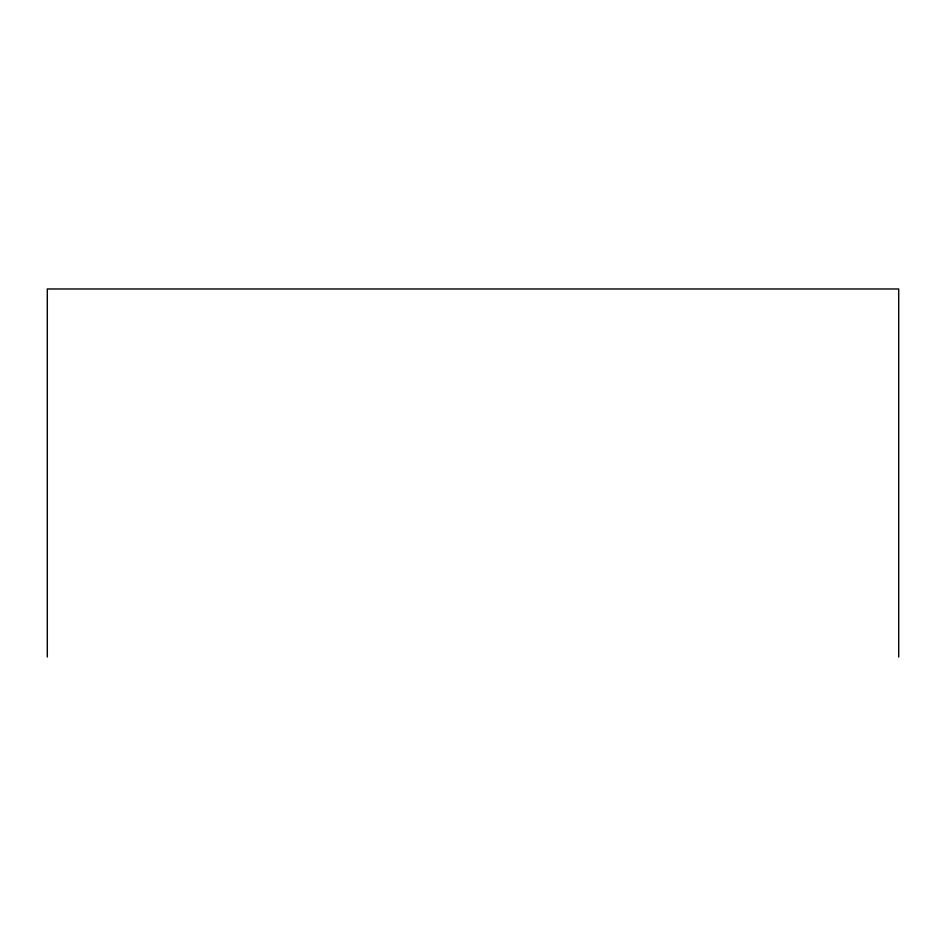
<?xml version="1.0" encoding="UTF-8"?>
<svg xmlns="http://www.w3.org/2000/svg" width="946" height="946" viewBox="0 0 946 946"><rect width="100%" height="100%" fill="white"/><g stroke="black" fill="none" stroke-linecap="round" stroke-linejoin="round"><path stroke-width="1.42" d="M898.7 657.021L898.7 288.979L47.3 288.979L47.3 657.021"/></g></svg>
